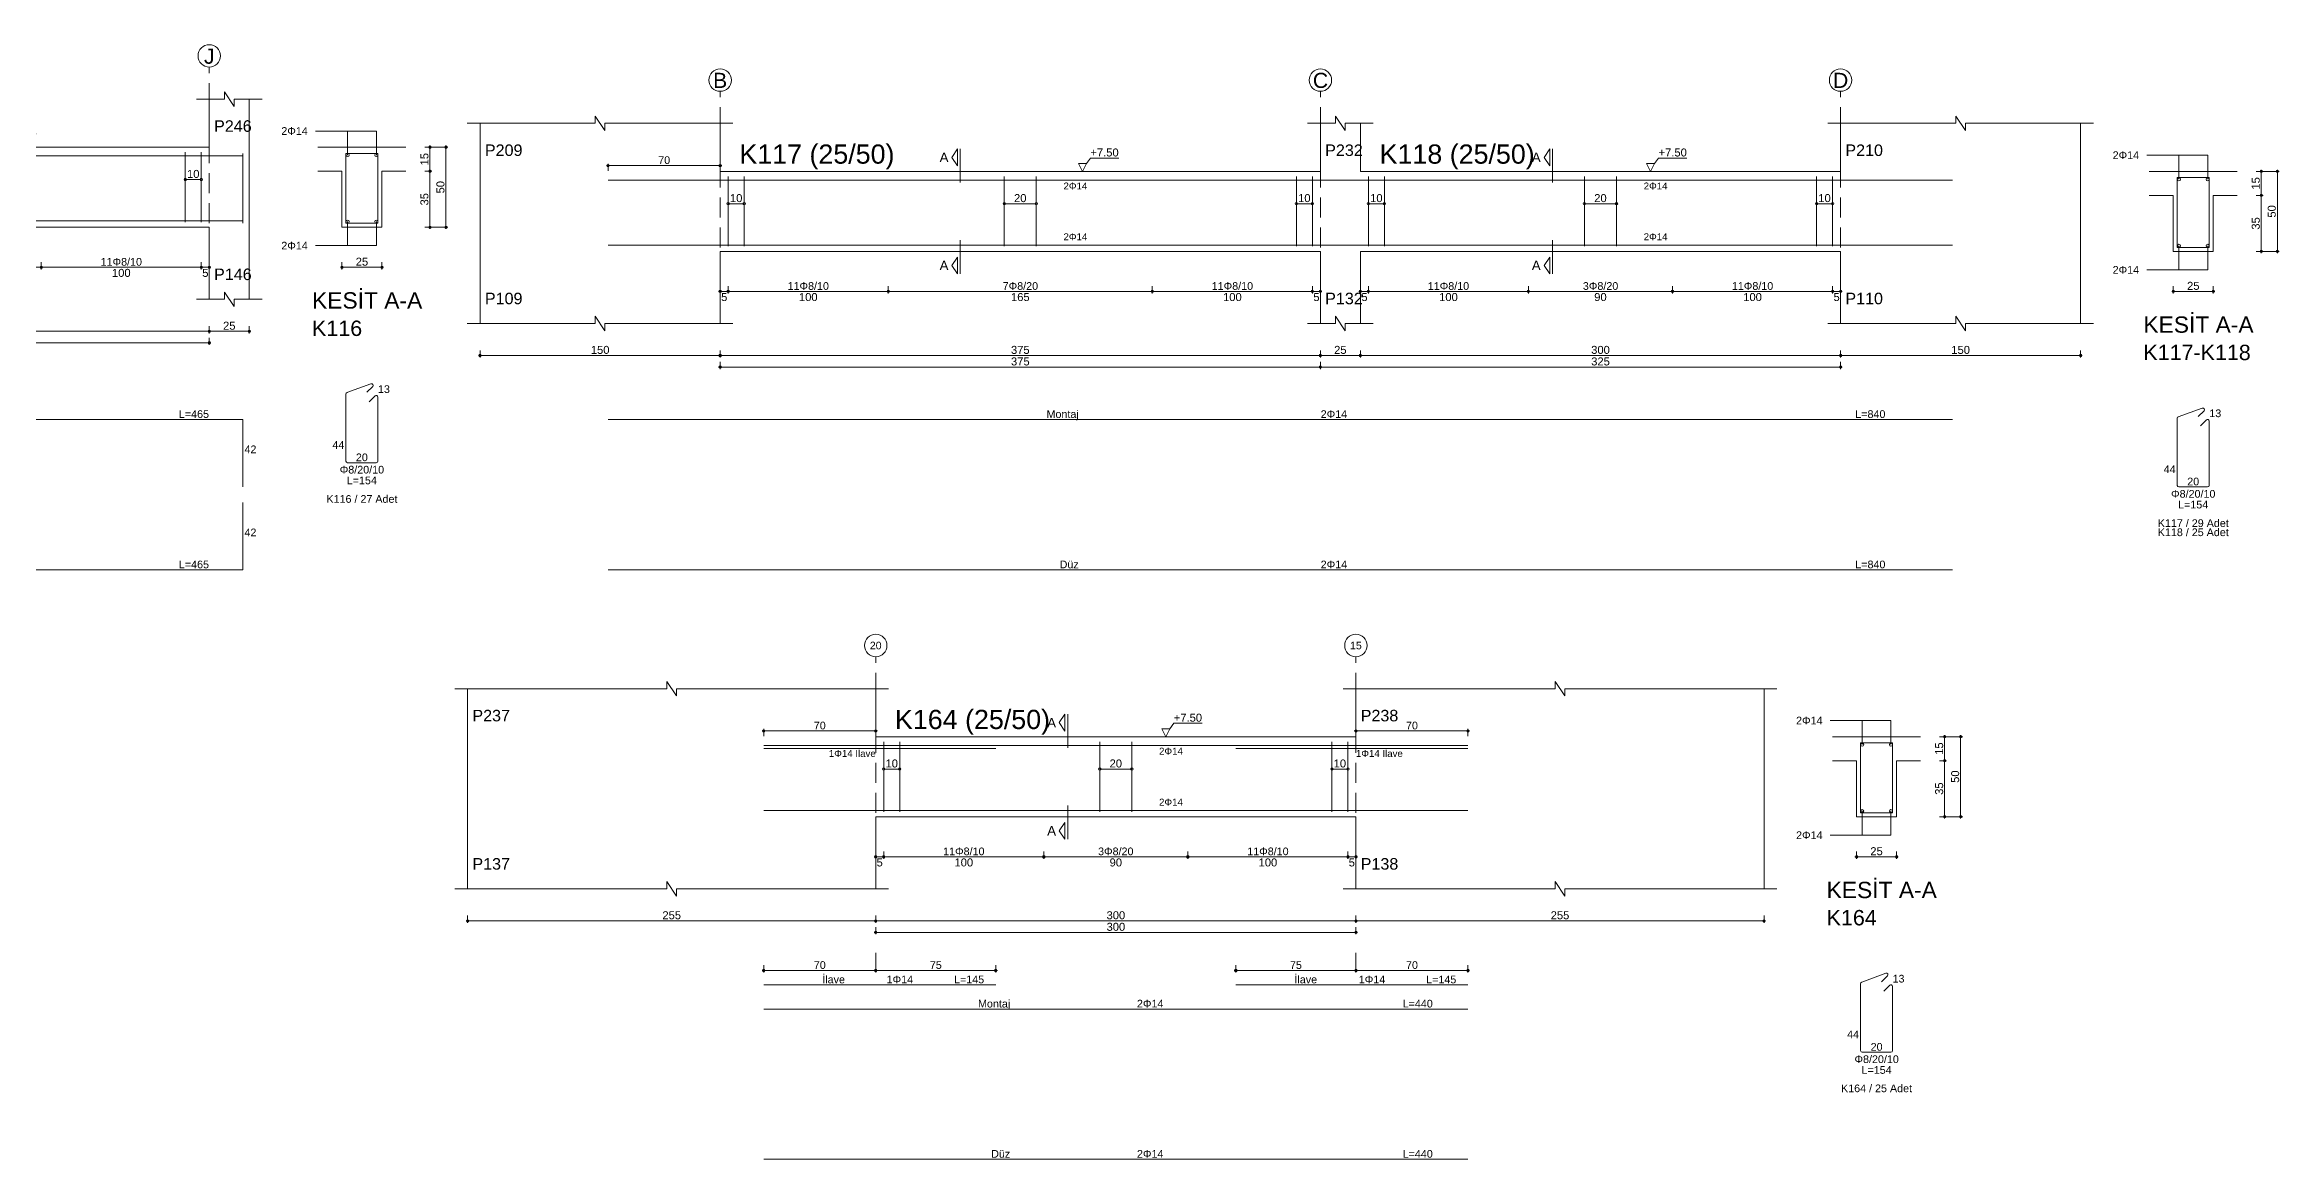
# Model space of a CAD drawing. Header units: millimetres. Extents: x 23801 to 80069, y 9628 to 14137.
# Drawn here: x 54003 to 56097, y 13042 to 14086 of the extents above; entities that cross this region are included whole.
import ezdxf

# ---------------------------------------------------------------- set-up
doc = ezdxf.new("R2010")
doc.units = ezdxf.units.MM
doc.linetypes.add('DASHDOT2', pattern=[12.7, 6.35, -3.175, 0, -3.175])
doc.linetypes.add('DASHED4', pattern=[18.75, 12.5, -6.25])
doc.layers.add('aks', color=251, linetype='DASHDOT2', lineweight=35)
for name, color, linetype in [('Donatı Topl. Uzun. Yazısı', 7, 'Continuous'), ('Donatı Uz. Yazısı', 7, 'Continuous'), ('Donatı Yazısı', 7, 'Continuous'), ('Donatı Çizgisi', 7, 'Continuous'), ('Kiriş', 7, 'Continuous'), ('Standart', 7, 'Continuous'), ('Ölçülendirme', 7, 'Continuous')]:
    doc.layers.add(name, color=color, linetype=linetype)
doc.styles.add('arial_1_18', font='arial.ttf', dxfattribs={"height": 0.2})

# ---------------------------------------------------------------- blocks, each defined once
blk = doc.blocks.new('IDE475Entity7393')
at = {"layer": 'aks', "color": 30, "linetype": 'DASHED4', "lineweight": 5}
for points in [[(6147.2, 2016.8), (6147.2, 2151.8)], [(6477.2, 2016.8), (6477.2, 2151.8)], [(6147.2, 1955.8), (6147.2, 1966.8)]]:
    blk.add_lwpolyline(points, dxfattribs=at)
at = {"layer": 'aks', "color": 1, "linetype": 'Continuous', "lineweight": 5}
for centre in [(6147.2, 2158.8), (6477.2, 2158.8)]:
    blk.add_circle(centre, 7, dxfattribs=at)
at = {"layer": 'Donatı Çizgisi', "color": 5, "linetype": 'Continuous', "lineweight": 5}
for points in [[(6075.2, 2096.4), (6498.2, 2096.4)], [(6076.2, 2094.4), (6230.7, 2094.4)], [(6152.2, 2055), (6152.2, 2098.6)], [(6162.2, 2055), (6162.2, 2098.6)], [(6302.2, 2055), (6302.2, 2098.6)], [(6322.2, 2055), (6322.2, 2098.6)], [(6462.2, 2055), (6462.2, 2098.6)], [(6472.2, 2055), (6472.2, 2098.6)], [(6498.2, 2054.4), (6498.2, 2097.8)], [(6562.6, 2054.3), (6562.6, 2097.9)], [(6562.6, 2097.9), (6582.6, 2097.9)], [(6582.6, 2054.3), (6582.6, 2097.9)], [(6075.2, 2055.8), (6498.2, 2055.8)], [(6562.6, 2054.3), (6582.6, 2054.3)], [(6076.2, 1946.8), (6230.7, 1946.8)], [(6562.6, 1905.7), (6562.6, 1947.6)], [(6563.2, 1948.5), (6578.2, 1954)], [(6575.7, 1948.7), (6579.3, 1952.3)], [(6577, 1942.8), (6580.8, 1946.6)], [(6582.6, 1905.7), (6582.6, 1945.8)], [(6075.2, 1931.7), (6498.2, 1931.7)], [(6498.2, 1889.7), (6498.2, 1931.7)], [(6563.6, 1904.7), (6581.5, 1904.7)], [(6498.2, 1837.8), (6498.2, 1879.8)], [(6075.2, 1837.8), (6498.2, 1837.8)]]:
    blk.add_lwpolyline(points, dxfattribs=at)
for centre in [(6563.6, 2096.9), (6581.6, 2096.9), (6563.6, 2055.3), (6581.6, 2055.3)]:
    blk.add_circle(centre, 1, dxfattribs=at)
for centre, start, end in [((6563.6, 1947.6), 110, 180), ((6578.6, 1953), 315, 110), ((6581.5, 1945.8), 0, 135), ((6563.6, 1905.7), 180, 270), ((6581.5, 1905.7), 270, 0)]:
    blk.add_arc(centre, 1.02, start, end, dxfattribs=at)
at = {"layer": 'Kiriş', "color": 1, "linetype": 'Continuous', "lineweight": 5}
for points in [[(5989.2, 2131.8), (5989.2, 2136.3)], [(5995.2, 2127.3), (5989.2, 2136.3)], [(6486.7, 2131.8), (6486.7, 2136.3)], [(6492.7, 2127.3), (6486.7, 2136.3)], [(5829.2, 2131.8), (5989.2, 2131.8)], [(5837.2, 2006.8), (5837.2, 2131.8)], [(5995.2, 2127.3), (5995.2, 2131.8)], [(5995.2, 2131.8), (6155.2, 2131.8)], [(6147.2, 2101.8), (6147.2, 2131.8)], [(6469.2, 2131.8), (6486.7, 2131.8)], [(6477.2, 2101.8), (6477.2, 2131.8)], [(6492.7, 2131.8), (6510.2, 2131.8)], [(6492.7, 2127.3), (6492.7, 2131.8)], [(6502.2, 2006.8), (6502.2, 2131.8)], [(6147.2, 2101.8), (6477.2, 2101.8)], [(6545.1, 2101.8), (6600.1, 2101.8)], [(6545.1, 2086.8), (6560.1, 2086.8)], [(6560.1, 2051.8), (6560.1, 2086.8)], [(6585.1, 2086.8), (6600.1, 2086.8)], [(6585.1, 2051.8), (6585.1, 2086.8)], [(6147.2, 2051.8), (6477.2, 2051.8)], [(6147.2, 2006.8), (6147.2, 2051.8)], [(6477.2, 2006.8), (6477.2, 2051.8)], [(6560.1, 2051.8), (6585.1, 2051.8)], [(5995.2, 2002.3), (5989.2, 2011.3)], [(5989.2, 2006.8), (5989.2, 2011.3)], [(6492.7, 2002.3), (6486.7, 2011.3)], [(6486.7, 2006.8), (6486.7, 2011.3)], [(5829.2, 2006.8), (5989.2, 2006.8)], [(5995.2, 2006.8), (6155.2, 2006.8)], [(5995.2, 2002.3), (5995.2, 2006.8)], [(6469.2, 2006.8), (6486.7, 2006.8)], [(6492.7, 2006.8), (6510.2, 2006.8)], [(6492.7, 2002.3), (6492.7, 2006.8)]]:
    blk.add_lwpolyline(points, dxfattribs=at)
at = {"layer": 'Ölçülendirme', "color": 1, "linetype": 'Continuous', "lineweight": 5}
for points in [[(6274, 2110.5), (6277.5, 2115.8)], [(6277.5, 2105.3), (6274, 2110.5)], [(6277.5, 2105.3), (6277.5, 2115.8)], [(6279.2, 2094.8), (6279.2, 2115.8)], [(6349, 2106.8), (6351.5, 2110.1)], [(6351.5, 2110.1), (6369.1, 2110.1)], [(6543.6, 2111.9), (6581.6, 2111.9)], [(6563.6, 2096.9), (6563.6, 2111.9)], [(6581.6, 2096.9), (6581.6, 2111.9)], [(6074.2, 2105.4), (6146.2, 2105.4)], [(6075.2, 2102.1), (6075.2, 2106.6)], [(6145.2, 2102.1), (6145.2, 2106.6)], [(6346.5, 2101.8), (6344, 2106.8)], [(6344, 2106.8), (6349, 2106.8)], [(6349, 2106.8), (6346.5, 2101.8)], [(6346.5, 2101.8), (6346.5, 2101.8)], [(6611.8, 2101.8), (6626.3, 2101.8)], [(6615.1, 2050.8), (6615.1, 2102.8)], [(6625.1, 2050.8), (6625.1, 2102.8)], [(6152.2, 2081.6), (6162.2, 2081.6)], [(6302.2, 2081.6), (6322.2, 2081.6)], [(6462.2, 2081.6), (6472.2, 2081.6)], [(6611.8, 2086.8), (6616.3, 2086.8)], [(6279.2, 2037.8), (6279.2, 2058.8)], [(6563.6, 2040.3), (6563.6, 2055.3)], [(6581.6, 2040.3), (6581.6, 2055.3)], [(6274, 2043), (6277.5, 2048.3)], [(6277.5, 2037.8), (6274, 2043)], [(6277.5, 2037.8), (6277.5, 2048.3)], [(6543.6, 2040.3), (6581.6, 2040.3)], [(6611.8, 2051.8), (6626.3, 2051.8)], [(6146.2, 2026.8), (6478.2, 2026.8)], [(6147.2, 2025.5), (6147.2, 2030)], [(6152.2, 2025.5), (6152.2, 2030)], [(6252.2, 2025.5), (6252.2, 2030)], [(6372.2, 2025.5), (6372.2, 2030)], [(6472.2, 2025.5), (6472.2, 2030)], [(6477.2, 2025.5), (6477.2, 2030)], [(6559.1, 2026.8), (6586.1, 2026.8)], [(6560.1, 2025.5), (6560.1, 2030)], [(6585.1, 2025.5), (6585.1, 2030)], [(5836.2, 1986.8), (6503.2, 1986.8)], [(5837.2, 1985.5), (5837.2, 1990)], [(6147.2, 1985.5), (6147.2, 1990)], [(6147.2, 1978.3), (6147.2, 1982.8)], [(6477.2, 1985.5), (6477.2, 1990)], [(6477.2, 1978.3), (6477.2, 1982.8)], [(6502.2, 1985.5), (6502.2, 1990)], [(6146.2, 1979.6), (6478.2, 1979.6)], [(6075.2, 1955.8), (6148.2, 1955.8)], [(6076.2, 1954.5), (6076.2, 1959)], [(6146.2, 1955.8), (6231.7, 1955.8)], [(6147.2, 1954.5), (6147.2, 1959)], [(6147.2, 1954.5), (6147.2, 1959)], [(6230.7, 1954.5), (6230.7, 1959)]]:
    blk.add_lwpolyline(points, dxfattribs=at)
for centre in [(6075.2, 2105.4), (6145.2, 2105.4), (6615.1, 2101.8), (6625.1, 2101.8), (6152.2, 2081.6), (6162.2, 2081.6), (6302.2, 2081.6), (6322.2, 2081.6), (6462.2, 2081.6), (6472.2, 2081.6), (6615.1, 2086.8), (6615.1, 2051.8), (6625.1, 2051.8), (6147.2, 2026.8), (6152.2, 2026.8), (6152.2, 2026.8), (6252.2, 2026.8), (6252.2, 2026.8), (6372.2, 2026.8), (6372.2, 2026.8), (6472.2, 2026.8), (6472.2, 2026.8), (6477.2, 2026.8), (6560.1, 2026.8), (6585.1, 2026.8), (5837.2, 1986.8), (6147.2, 1986.8), (6147.2, 1986.8), (6477.2, 1986.8), (6477.2, 1986.8), (6502.2, 1986.8), (6147.2, 1979.6), (6477.2, 1979.6), (6076.2, 1955.8), (6147.2, 1955.8), (6147.2, 1955.8), (6230.7, 1955.8)]:
    blk.add_circle(centre, 0.75, dxfattribs=at)
at = {"layer": 'aks', "color": 1, "linetype": 'Continuous', "lineweight": 5, "style": 'arial_1_18'}
for s, p in [('I', (6145.4, 2153.9)), ('J', (6473.9, 2153.9))]:
    blk.add_text(s, height=9.45, dxfattribs=at).set_placement(p)
at = {"layer": 'Donatı Topl. Uzun. Yazısı', "color": 1, "linetype": 'Continuous', "lineweight": 5, "style": 'arial_1_18'}
for s, p in [('L=155', (6204.2, 1947.8)), ('L=465', (6458.2, 1932.7)), ('L=154', (6563.1, 1891.3)), ('L=465', (6458.2, 1838.8))]:
    blk.add_text(s, height=4.8, dxfattribs=at).set_placement(p)
at = {"layer": 'Donatı Uz. Yazısı', "color": 1, "linetype": 'Continuous', "lineweight": 5, "style": 'arial_1_18'}
for s, p in [('13', (6582.6, 1948.3)), ('423', (6100.6, 1932.7)), ('42', (6499.2, 1910.7)), ('44', (6554.1, 1913.4)), ('20', (6568.8, 1905.7)), ('42', (6499.2, 1858.8)), ('423', (6100.6, 1838.8))]:
    blk.add_text(s, height=4.8, dxfattribs=at).set_placement(p)
at = {"layer": 'Donatı Yazısı', "color": 5, "linetype": 'Continuous', "lineweight": 5, "style": 'arial_1_18'}
for s, height, p in [('2Φ14', 4.8, (6522.2, 2109.5)), ('1Φ14 İlave', 4.32, (6117.9, 2089.1)), ('2Φ14', 4.8, (6522.2, 2037.9)), ('1Φ14', 4.8, (6158.1, 1947.8)), ('2Φ14', 4.8, (6299.4, 1932.7)), ('Φ8/20/10', 4.8, (6558.7, 1898)), ('K116 / 27 Adet', 4.8, (6550.4, 1879.7)), ('2Φ14', 4.8, (6299.4, 1838.8))]:
    blk.add_text(s, height=height, dxfattribs=at).set_placement(p)
for p in [(6339.2, 2090.5), (6339.2, 2058.8)]:
    blk.add_text('2Φ14', height=4.32, rotation=360, dxfattribs=at).set_placement(p)
at = {"layer": 'Donatı Yazısı', "color": 1, "linetype": 'Continuous', "lineweight": 5, "style": 'arial_1_18'}
for s, p in [('İlave', (6116.1, 1947.8)), ('Montaj', (6203.1, 1932.7)), ('Düz', (6211.4, 1838.8))]:
    blk.add_text(s, height=4.8, dxfattribs=at).set_placement(p)
at = {"layer": 'Kiriş', "color": 1, "linetype": 'Continuous', "lineweight": 5, "style": 'arial_1_18'}
for s, height, p in [('P208', 7.2, (5840.2, 2111.4)), ('K116 (25/50)', 12, (6159.2, 2106.6)), ('P246', 7.2, (6480.2, 2111.4)), ('P108', 7.2, (5840.2, 2018.8)), ('P146', 7.2, (6480.2, 2018.8)), ('KESİT A-A', 10.2, (6541.4, 2001)), ('K116', 9.6, (6541.4, 1983.9))]:
    blk.add_text(s, height=height, dxfattribs=at).set_placement(p)
at = {"layer": 'Ölçülendirme', "color": 1, "linetype": 'Continuous', "lineweight": 5, "style": 'arial_1_18'}
for s, height, p in [('70', 4.8, (6106.5, 2106.4)), ('A', 5.95, (6266.3, 2107.6)), ('+7.50', 5, (6351.5, 2111.1)), ('A', 5.95, (6266.3, 2040.1)), ('5', 5, (6147.8, 2020.8)), ('100', 5, (6196.4, 2020.8)), ('120', 5, (6306.4, 2020.8)), ('100', 5, (6416.4, 2020.8)), ('5', 5, (6472.8, 2020.8)), ('25', 5, (6568.7, 2027.8)), ('310', 5, (5986.4, 1987.8)), ('330', 5, (6306.4, 1987.8)), ('330', 5, (6306.4, 1980.6)), ('25', 5, (6485.8, 1987.8))]:
    blk.add_text(s, height=height, dxfattribs=at).set_placement(p)
for s, rotation, p in [('15', 90, (6614.1, 2090.4)), ('10', 360, (6153.3, 2082.6)), ('20', 360, (6308.3, 2082.6)), ('10', 360, (6463.3, 2082.6)), ('50', 90, (6624.1, 2072.9)), ('35', 90, (6614.1, 2065.4))]:
    blk.add_text(s, height=5, rotation=rotation, dxfattribs=at).set_placement(p)
at = {"layer": 'Ölçülendirme', "color": 5, "linetype": 'Continuous', "lineweight": 5, "style": 'arial_1_18'}
for s, p in [('11Φ8/10', (6189.3, 2027.8)), ('5Φ8/20', (6301.2, 2027.8)), ('11Φ8/10', (6409.3, 2027.8)), ('71', (6108, 1956.8)), ('84', (6185.2, 1956.8))]:
    blk.add_text(s, height=4.8, dxfattribs=at).set_placement(p)
blk = doc.blocks.new('IDE475Entity7394')
at = {"layer": 'aks', "color": 30, "linetype": 'DASHED4', "lineweight": 5}
for points in [[(6796.4, 2001.7), (6796.4, 2136.7)], [(7171.4, 2001.7), (7171.4, 2136.7)], [(7496.4, 2001.7), (7496.4, 2136.7)]]:
    blk.add_lwpolyline(points, dxfattribs=at)
at = {"layer": 'aks', "color": 1, "linetype": 'Continuous', "lineweight": 5}
for centre in [(6796.4, 2143.7), (7171.4, 2143.7), (7496.4, 2143.7)]:
    blk.add_circle(centre, 7, dxfattribs=at)
at = {"layer": 'Donatı Çizgisi', "color": 5, "linetype": 'Continuous', "lineweight": 5}
for points in [[(6726.4, 2081.3), (7566.4, 2081.3)], [(6801.4, 2039.9), (6801.4, 2083.5)], [(6811.4, 2039.9), (6811.4, 2083.5)], [(6973.9, 2039.9), (6973.9, 2083.5)], [(6993.9, 2039.9), (6993.9, 2083.5)], [(7156.4, 2039.9), (7156.4, 2083.5)], [(7166.4, 2039.9), (7166.4, 2083.5)], [(7201.4, 2039.9), (7201.4, 2083.5)], [(7211.4, 2039.9), (7211.4, 2083.5)], [(7336.4, 2039.9), (7336.4, 2083.5)], [(7356.4, 2039.9), (7356.4, 2083.5)], [(7481.4, 2039.9), (7481.4, 2083.5)], [(7491.4, 2039.9), (7491.4, 2083.5)], [(7706.8, 2039.2), (7706.8, 2082.8)], [(7706.8, 2082.8), (7726.8, 2082.8)], [(7726.8, 2039.2), (7726.8, 2082.8)], [(6726.4, 2040.7), (7566.4, 2040.7)], [(7706.8, 2039.2), (7726.8, 2039.2)], [(6726.4, 1931.7), (7566.4, 1931.7)], [(7706.8, 1890.6), (7706.8, 1932.5)], [(7707.4, 1933.4), (7722.4, 1938.9)], [(7719.9, 1933.6), (7723.5, 1937.2)], [(7721.2, 1927.7), (7725, 1931.5)], [(7726.8, 1890.6), (7726.8, 1930.7)], [(7707.8, 1889.6), (7725.7, 1889.6)], [(6726.4, 1837.8), (7566.4, 1837.8)]]:
    blk.add_lwpolyline(points, dxfattribs=at)
for centre in [(7707.8, 2081.8), (7725.8, 2081.8), (7707.8, 2040.2), (7725.8, 2040.2)]:
    blk.add_circle(centre, 1, dxfattribs=at)
for centre, start, end in [((7707.8, 1932.5), 110, 180), ((7722.8, 1937.9), 315, 110), ((7725.7, 1930.7), 0, 135), ((7707.8, 1890.6), 180, 270), ((7725.7, 1890.6), 270, 0)]:
    blk.add_arc(centre, 1.02, start, end, dxfattribs=at)
at = {"layer": 'Kiriş', "color": 1, "linetype": 'Continuous', "lineweight": 5}
for points in [[(6638.4, 2116.7), (6718.4, 2116.7)], [(6646.4, 1991.7), (6646.4, 2116.7)], [(6718.4, 2116.7), (6718.4, 2121.2)], [(6724.4, 2112.2), (6718.4, 2121.2)], [(6724.4, 2112.2), (6724.4, 2116.7)], [(6724.4, 2116.7), (6804.4, 2116.7)], [(6796.4, 2086.7), (6796.4, 2116.7)], [(7163.4, 2116.7), (7180.9, 2116.7)], [(7171.4, 2086.7), (7171.4, 2116.7)], [(7180.9, 2116.7), (7180.9, 2121.2)], [(7186.9, 2112.2), (7180.9, 2121.2)], [(7186.9, 2116.7), (7204.4, 2116.7)], [(7186.9, 2112.2), (7186.9, 2116.7)], [(7196.4, 2086.7), (7196.4, 2116.7)], [(7488.4, 2116.7), (7568.4, 2116.7)], [(7496.4, 2086.7), (7496.4, 2116.7)], [(7568.4, 2116.7), (7568.4, 2121.2)], [(7574.4, 2112.2), (7568.4, 2121.2)], [(7574.4, 2116.7), (7654.4, 2116.7)], [(7574.4, 2112.2), (7574.4, 2116.7)], [(7646.4, 1991.7), (7646.4, 2116.7)], [(6796.4, 2086.7), (7171.4, 2086.7)], [(7196.4, 2086.7), (7496.4, 2086.7)], [(7689.3, 2086.7), (7744.3, 2086.7)], [(7689.3, 2071.7), (7704.3, 2071.7)], [(7704.3, 2036.7), (7704.3, 2071.7)], [(7729.3, 2071.7), (7744.3, 2071.7)], [(7729.3, 2036.7), (7729.3, 2071.7)], [(6796.4, 2036.7), (7171.4, 2036.7)], [(6796.4, 1991.7), (6796.4, 2036.7)], [(7171.4, 1991.7), (7171.4, 2036.7)], [(7196.4, 2036.7), (7496.4, 2036.7)], [(7196.4, 1991.7), (7196.4, 2036.7)], [(7496.4, 1991.7), (7496.4, 2036.7)], [(7704.3, 2036.7), (7729.3, 2036.7)], [(6638.4, 1991.7), (6718.4, 1991.7)], [(6724.4, 1987.2), (6718.4, 1996.2)], [(6718.4, 1991.7), (6718.4, 1996.2)], [(6724.4, 1991.7), (6804.4, 1991.7)], [(6724.4, 1987.2), (6724.4, 1991.7)], [(7163.4, 1991.7), (7180.9, 1991.7)], [(7186.9, 1987.2), (7180.9, 1996.2)], [(7180.9, 1991.7), (7180.9, 1996.2)], [(7186.9, 1991.7), (7204.4, 1991.7)], [(7186.9, 1987.2), (7186.9, 1991.7)], [(7488.4, 1991.7), (7568.4, 1991.7)], [(7574.4, 1987.2), (7568.4, 1996.2)], [(7568.4, 1991.7), (7568.4, 1996.2)], [(7574.4, 1991.7), (7654.4, 1991.7)], [(7574.4, 1987.2), (7574.4, 1991.7)]]:
    blk.add_lwpolyline(points, dxfattribs=at)
at = {"layer": 'Ölçülendirme', "color": 1, "linetype": 'Continuous', "lineweight": 5}
for points in [[(6941.2, 2095.4), (6944.7, 2100.7)], [(6944.7, 2090.2), (6941.2, 2095.4)], [(6944.7, 2090.2), (6944.7, 2100.7)], [(6946.4, 2079.7), (6946.4, 2100.7)], [(7025.2, 2091.7), (7027.7, 2095)], [(7027.7, 2095), (7045.4, 2095)], [(7311.2, 2095.4), (7314.7, 2100.7)], [(7314.7, 2090.2), (7311.2, 2095.4)], [(7314.7, 2090.2), (7314.7, 2100.7)], [(7316.4, 2079.7), (7316.4, 2100.7)], [(7380.2, 2091.7), (7382.7, 2095)], [(7382.7, 2095), (7400.4, 2095)], [(7687.8, 2096.8), (7725.8, 2096.8)], [(7707.8, 2081.8), (7707.8, 2096.8)], [(7725.8, 2081.8), (7725.8, 2096.8)], [(6725.4, 2090.3), (6797.4, 2090.3)], [(6726.4, 2087), (6726.4, 2091.5)], [(6796.4, 2087), (6796.4, 2091.5)], [(7022.7, 2086.7), (7020.2, 2091.7)], [(7020.2, 2091.7), (7025.2, 2091.7)], [(7025.2, 2091.7), (7022.7, 2086.7)], [(7022.7, 2086.7), (7022.7, 2086.7)], [(7377.7, 2086.7), (7375.2, 2091.7)], [(7375.2, 2091.7), (7380.2, 2091.7)], [(7380.2, 2091.7), (7377.7, 2086.7)], [(7377.7, 2086.7), (7377.7, 2086.7)], [(7756, 2086.7), (7770.5, 2086.7)], [(7759.3, 2035.7), (7759.3, 2087.7)], [(7769.3, 2035.7), (7769.3, 2087.7)], [(6801.4, 2066.5), (6811.4, 2066.5)], [(6973.9, 2066.5), (6993.9, 2066.5)], [(7156.4, 2066.5), (7166.4, 2066.5)], [(7201.4, 2066.5), (7211.4, 2066.5)], [(7336.4, 2066.5), (7356.4, 2066.5)], [(7481.4, 2066.5), (7491.4, 2066.5)], [(7756, 2071.7), (7760.5, 2071.7)], [(6946.4, 2022.7), (6946.4, 2043.7)], [(7316.4, 2022.7), (7316.4, 2043.7)], [(7707.8, 2025.2), (7707.8, 2040.2)], [(7725.8, 2025.2), (7725.8, 2040.2)], [(6941.2, 2027.9), (6944.7, 2033.2)], [(6944.7, 2022.7), (6941.2, 2027.9)], [(6944.7, 2022.7), (6944.7, 2033.2)], [(7311.2, 2027.9), (7314.7, 2033.2)], [(7314.7, 2022.7), (7311.2, 2027.9)], [(7314.7, 2022.7), (7314.7, 2033.2)], [(7687.8, 2025.2), (7725.8, 2025.2)], [(7756, 2036.7), (7770.5, 2036.7)], [(6795.4, 2011.7), (7172.4, 2011.7)], [(6796.4, 2010.4), (6796.4, 2014.9)], [(6801.4, 2010.4), (6801.4, 2014.9)], [(6901.4, 2010.4), (6901.4, 2014.9)], [(7066.4, 2010.4), (7066.4, 2014.9)], [(7166.4, 2010.4), (7166.4, 2014.9)], [(7171.4, 2010.4), (7171.4, 2014.9)], [(7195.4, 2011.7), (7497.4, 2011.7)], [(7196.4, 2010.4), (7196.4, 2014.9)], [(7201.4, 2010.4), (7201.4, 2014.9)], [(7301.4, 2010.4), (7301.4, 2014.9)], [(7391.4, 2010.4), (7391.4, 2014.9)], [(7491.4, 2010.4), (7491.4, 2014.9)], [(7496.4, 2010.4), (7496.4, 2014.9)], [(7703.3, 2011.7), (7730.3, 2011.7)], [(7704.3, 2010.4), (7704.3, 2014.9)], [(7729.3, 2010.4), (7729.3, 2014.9)], [(6645.4, 1971.7), (7647.4, 1971.7)], [(6646.4, 1970.4), (6646.4, 1974.9)], [(6796.4, 1970.4), (6796.4, 1974.9)], [(7171.4, 1970.4), (7171.4, 1974.9)], [(7196.4, 1970.4), (7196.4, 1974.9)], [(7496.4, 1970.4), (7496.4, 1974.9)], [(7646.4, 1970.4), (7646.4, 1974.9)], [(6795.4, 1964.5), (7497.4, 1964.5)], [(6796.4, 1963.2), (6796.4, 1967.7)], [(7171.4, 1963.2), (7171.4, 1967.7)], [(7496.4, 1963.2), (7496.4, 1967.7)]]:
    blk.add_lwpolyline(points, dxfattribs=at)
for centre in [(6726.4, 2090.3), (6796.4, 2090.3), (7759.3, 2086.7), (7769.3, 2086.7), (6801.4, 2066.5), (6811.4, 2066.5), (6973.9, 2066.5), (6993.9, 2066.5), (7156.4, 2066.5), (7166.4, 2066.5), (7201.4, 2066.5), (7211.4, 2066.5), (7336.4, 2066.5), (7356.4, 2066.5), (7481.4, 2066.5), (7491.4, 2066.5), (7759.3, 2071.7), (7759.3, 2036.7), (7769.3, 2036.7), (6796.4, 2011.7), (6801.4, 2011.7), (6801.4, 2011.7), (6901.4, 2011.7), (6901.4, 2011.7), (7066.4, 2011.7), (7066.4, 2011.7), (7166.4, 2011.7), (7166.4, 2011.7), (7171.4, 2011.7), (7196.4, 2011.7), (7201.4, 2011.7), (7201.4, 2011.7), (7301.4, 2011.7), (7301.4, 2011.7), (7391.4, 2011.7), (7391.4, 2011.7), (7491.4, 2011.7), (7491.4, 2011.7), (7496.4, 2011.7), (7704.3, 2011.7), (7729.3, 2011.7), (6646.4, 1971.7), (6796.4, 1971.7), (6796.4, 1971.7), (7171.4, 1971.7), (7171.4, 1971.7), (7196.4, 1971.7), (7196.4, 1971.7), (7496.4, 1971.7), (7496.4, 1971.7), (7646.4, 1971.7), (6796.4, 1964.5), (7171.4, 1964.5), (7171.4, 1964.5), (7496.4, 1964.5)]:
    blk.add_circle(centre, 0.75, dxfattribs=at)
at = {"layer": 'aks', "color": 1, "linetype": 'Continuous', "lineweight": 5, "style": 'arial_1_18'}
for s, p in [('B', (6792, 2138.8)), ('C', (7166.7, 2138.8)), ('D', (7491.7, 2138.8))]:
    blk.add_text(s, height=9.45, dxfattribs=at).set_placement(p)
at = {"layer": 'Donatı Topl. Uzun. Yazısı', "color": 1, "linetype": 'Continuous', "lineweight": 5, "style": 'arial_1_18'}
for s, p in [('L=840', (7505.6, 1932.7)), ('L=154', (7707.3, 1876.2)), ('L=840', (7505.6, 1838.8))]:
    blk.add_text(s, height=4.8, dxfattribs=at).set_placement(p)
at = {"layer": 'Donatı Uz. Yazısı', "color": 1, "linetype": 'Continuous', "lineweight": 5, "style": 'arial_1_18'}
for s, p in [('13', (7726.8, 1933.2)), ('44', (7698.3, 1898.3)), ('20', (7713, 1890.6))]:
    blk.add_text(s, height=4.8, dxfattribs=at).set_placement(p)
at = {"layer": 'Donatı Yazısı', "color": 5, "linetype": 'Continuous', "lineweight": 5, "style": 'arial_1_18'}
for s, p in [('2Φ14', (7666.4, 2094.4)), ('2Φ14', (7666.4, 2022.8)), ('2Φ14', (7171.6, 1932.7)), ('Φ8/20/10', (7702.9, 1882.9)), ('K117 / 29 Adet', (7694.6, 1864.6)), ('K118 / 25 Adet', (7694.6, 1858.9)), ('2Φ14', (7171.6, 1838.8))]:
    blk.add_text(s, height=4.8, dxfattribs=at).set_placement(p)
for p in [(7010.9, 2075.4), (7373.4, 2075.4), (7010.9, 2043.7), (7373.4, 2043.7)]:
    blk.add_text('2Φ14', height=4.32, rotation=360, dxfattribs=at).set_placement(p)
at = {"layer": 'Donatı Yazısı', "color": 1, "linetype": 'Continuous', "lineweight": 5, "style": 'arial_1_18'}
for s, p in [('Montaj', (7000.3, 1932.7)), ('Düz', (7008.5, 1838.8))]:
    blk.add_text(s, height=4.8, dxfattribs=at).set_placement(p)
at = {"layer": 'Kiriş', "color": 1, "linetype": 'Continuous', "lineweight": 5, "style": 'arial_1_18'}
for s, height, p in [('P209', 7.2, (6649.4, 2096.3)), ('K117 (25/50)', 12, (6808.4, 2091.5)), ('P232', 7.2, (7174.4, 2096.3)), ('K118 (25/50)', 12, (7208.4, 2091.5)), ('P210', 7.2, (7499.4, 2096.3)), ('P109', 7.2, (6649.4, 2003.7)), ('P132', 7.2, (7174.4, 2003.7)), ('P110', 7.2, (7499.4, 2003.7)), ('KESİT A-A', 10.2, (7685.6, 1985.9)), ('K117-K118', 9.6, (7685.6, 1968.8))]:
    blk.add_text(s, height=height, dxfattribs=at).set_placement(p)
at = {"layer": 'Ölçülendirme', "color": 1, "linetype": 'Continuous', "lineweight": 5, "style": 'arial_1_18'}
for s, height, p in [('70', 4.8, (6757.7, 2091.3)), ('A', 5.95, (6933.5, 2092.5)), ('+7.50', 5, (7027.7, 2096)), ('A', 5.95, (7303.5, 2092.5)), ('+7.50', 5, (7382.7, 2096)), ('A', 5.95, (6933.5, 2025)), ('A', 5.95, (7303.5, 2025)), ('5', 5, (6797, 2005.7)), ('100', 5, (6845.6, 2005.7)), ('165', 5, (6978.1, 2005.7)), ('100', 5, (7110.6, 2005.7)), ('5', 5, (7167, 2005.7)), ('5', 5, (7197, 2005.7)), ('100', 5, (7245.6, 2005.7)), ('90', 5, (7342.5, 2005.7)), ('100', 5, (7435.6, 2005.7)), ('5', 5, (7492, 2005.7)), ('25', 5, (7712.9, 2012.7)), ('150', 5, (6715.6, 1972.7)), ('375', 5, (6978.1, 1972.7)), ('375', 5, (6978.1, 1965.5)), ('25', 5, (7180, 1972.7)), ('300', 5, (7340.6, 1972.7)), ('325', 5, (7340.6, 1965.5)), ('150', 5, (7565.6, 1972.7))]:
    blk.add_text(s, height=height, dxfattribs=at).set_placement(p)
for s, rotation, p in [('15', 90, (7758.3, 2075.3)), ('10', 360, (6802.5, 2067.5)), ('20', 360, (6980, 2067.5)), ('10', 360, (7157.5, 2067.5)), ('10', 360, (7202.5, 2067.5)), ('20', 360, (7342.5, 2067.5)), ('10', 360, (7482.5, 2067.5)), ('35', 90, (7758.3, 2050.3)), ('50', 90, (7768.3, 2057.8))]:
    blk.add_text(s, height=5, rotation=rotation, dxfattribs=at).set_placement(p)
at = {"layer": 'Ölçülendirme', "color": 5, "linetype": 'Continuous', "lineweight": 5, "style": 'arial_1_18'}
for s, p in [('11Φ8/10', (6838.5, 2012.7)), ('7Φ8/20', (6972.9, 2012.7)), ('11Φ8/10', (7103.5, 2012.7)), ('11Φ8/10', (7238.5, 2012.7)), ('3Φ8/20', (7335.4, 2012.7)), ('11Φ8/10', (7428.5, 2012.7))]:
    blk.add_text(s, height=4.8, dxfattribs=at).set_placement(p)
blk = doc.blocks.new('IDE475Entity7427')
at = {"layer": 'aks', "color": 30, "linetype": 'DASHED4', "lineweight": 5}
for points in [[(6893.6, 1648.6), (6893.6, 1783.6)], [(7193.6, 1648.6), (7193.6, 1783.6)], [(6893.6, 1587.6), (6893.6, 1598.6)], [(7193.6, 1587.6), (7193.6, 1598.6)]]:
    blk.add_lwpolyline(points, dxfattribs=at)
at = {"layer": 'aks', "color": 1, "linetype": 'Continuous', "lineweight": 5}
for centre in [(6893.6, 1790.6), (7193.6, 1790.6)]:
    blk.add_circle(centre, 7, dxfattribs=at)
at = {"layer": 'Donatı Çizgisi', "color": 5, "linetype": 'Continuous', "lineweight": 5}
for points in [[(6823.6, 1728.2), (7263.6, 1728.2)], [(6823.6, 1726.2), (6968.6, 1726.2)], [(6898.6, 1686.8), (6898.6, 1730.4)], [(6908.6, 1686.8), (6908.6, 1730.4)], [(7033.6, 1686.8), (7033.6, 1730.4)], [(7053.6, 1686.8), (7053.6, 1730.4)], [(7118.6, 1726.2), (7263.6, 1726.2)], [(7178.6, 1686.8), (7178.6, 1730.4)], [(7188.6, 1686.8), (7188.6, 1730.4)], [(7508.9, 1686.1), (7508.9, 1729.7)], [(7508.9, 1729.7), (7528.9, 1729.7)], [(7528.9, 1686.1), (7528.9, 1729.7)], [(6823.6, 1687.6), (7263.6, 1687.6)], [(7508.9, 1686.1), (7528.9, 1686.1)], [(6823.6, 1578.6), (6968.6, 1578.6)], [(7118.6, 1578.6), (7263.6, 1578.6)], [(7508.9, 1537.6), (7508.9, 1579.4)], [(7509.6, 1580.4), (7524.6, 1585.9)], [(7522, 1580.5), (7525.7, 1584.2)], [(7523.4, 1574.6), (7527.2, 1578.4)], [(7528.9, 1537.6), (7528.9, 1577.7)], [(6823.6, 1563.5), (7263.6, 1563.5)], [(7509.9, 1536.5), (7527.9, 1536.5)], [(6823.6, 1469.7), (7263.6, 1469.7)]]:
    blk.add_lwpolyline(points, dxfattribs=at)
for centre in [(7509.9, 1728.7), (7527.9, 1728.7), (7509.9, 1687.1), (7527.9, 1687.1)]:
    blk.add_circle(centre, 1, dxfattribs=at)
for centre, start, end in [((7509.9, 1579.4), 110, 180), ((7525, 1584.9), 315, 110), ((7527.9, 1577.7), 0, 135), ((7509.9, 1537.6), 180, 270), ((7527.9, 1537.6), 270, 0)]:
    blk.add_arc(centre, 1.02, start, end, dxfattribs=at)
at = {"layer": 'Kiriş', "color": 1, "linetype": 'Continuous', "lineweight": 5}
for points in [[(6630.6, 1763.6), (6763.1, 1763.6)], [(6638.6, 1638.6), (6638.6, 1763.6)], [(6763.1, 1763.6), (6763.1, 1768.1)], [(6769.1, 1759.1), (6763.1, 1768.1)], [(6769.1, 1759.1), (6769.1, 1763.6)], [(6769.1, 1763.6), (6901.6, 1763.6)], [(6893.6, 1733.6), (6893.6, 1763.6)], [(7185.6, 1763.6), (7318.1, 1763.6)], [(7193.6, 1733.6), (7193.6, 1763.6)], [(7318.1, 1763.6), (7318.1, 1768.1)], [(7324.1, 1759.1), (7318.1, 1768.1)], [(7324.1, 1763.6), (7456.6, 1763.6)], [(7324.1, 1759.1), (7324.1, 1763.6)], [(7448.6, 1638.6), (7448.6, 1763.6)], [(6893.6, 1733.6), (7193.6, 1733.6)], [(7491.4, 1733.6), (7546.4, 1733.6)], [(7491.4, 1718.6), (7506.4, 1718.6)], [(7506.4, 1683.6), (7506.4, 1718.6)], [(7531.4, 1718.6), (7546.4, 1718.6)], [(7531.4, 1683.6), (7531.4, 1718.6)], [(6893.6, 1683.6), (7193.6, 1683.6)], [(6893.6, 1638.6), (6893.6, 1683.6)], [(7193.6, 1638.6), (7193.6, 1683.6)], [(7506.4, 1683.6), (7531.4, 1683.6)], [(6630.6, 1638.6), (6763.1, 1638.6)], [(6769.1, 1634.1), (6763.1, 1643.1)], [(6763.1, 1638.6), (6763.1, 1643.1)], [(6769.1, 1638.6), (6901.6, 1638.6)], [(6769.1, 1634.1), (6769.1, 1638.6)], [(7185.6, 1638.6), (7318.1, 1638.6)], [(7324.1, 1634.1), (7318.1, 1643.1)], [(7318.1, 1638.6), (7318.1, 1643.1)], [(7324.1, 1638.6), (7456.6, 1638.6)], [(7324.1, 1634.1), (7324.1, 1638.6)]]:
    blk.add_lwpolyline(points, dxfattribs=at)
at = {"layer": 'Ölçülendirme', "color": 1, "linetype": 'Continuous', "lineweight": 5}
for points in [[(7008.3, 1742.4), (7011.8, 1747.6)], [(7011.8, 1737.1), (7011.8, 1747.6)], [(7013.6, 1726.6), (7013.6, 1747.6)], [(6822.6, 1737.2), (6894.6, 1737.2)], [(6823.6, 1734), (6823.6, 1738.5)], [(6893.6, 1734), (6893.6, 1738.5)], [(7011.8, 1737.1), (7008.3, 1742.4)], [(7074.8, 1733.6), (7072.3, 1738.6)], [(7072.3, 1738.6), (7077.3, 1738.6)], [(7077.3, 1738.6), (7074.8, 1733.6)], [(7074.8, 1733.6), (7074.8, 1733.6)], [(7077.3, 1738.6), (7079.8, 1742)], [(7079.8, 1742), (7097.5, 1742)], [(7192.6, 1737.2), (7264.6, 1737.2)], [(7193.6, 1734), (7193.6, 1738.5)], [(7263.6, 1734), (7263.6, 1738.5)], [(7489.9, 1743.7), (7527.9, 1743.7)], [(7509.9, 1728.7), (7509.9, 1743.7)], [(7527.9, 1728.7), (7527.9, 1743.7)], [(7558.2, 1733.6), (7572.7, 1733.6)], [(7561.4, 1682.6), (7561.4, 1734.6)], [(7571.4, 1682.6), (7571.4, 1734.6)], [(7558.2, 1718.6), (7562.7, 1718.6)], [(6898.6, 1713.4), (6908.6, 1713.4)], [(7033.6, 1713.4), (7053.6, 1713.4)], [(7178.6, 1713.4), (7188.6, 1713.4)], [(7013.6, 1669.6), (7013.6, 1690.6)], [(7008.3, 1674.9), (7011.8, 1680.1)], [(7011.8, 1669.6), (7011.8, 1680.1)], [(7509.9, 1672.1), (7509.9, 1687.1)], [(7527.9, 1672.1), (7527.9, 1687.1)], [(7558.2, 1683.6), (7572.7, 1683.6)], [(6893.6, 1657.4), (6893.6, 1661.9)], [(6898.6, 1657.4), (6898.6, 1661.9)], [(6998.6, 1657.4), (6998.6, 1661.9)], [(7011.8, 1669.6), (7008.3, 1674.9)], [(7088.6, 1657.4), (7088.6, 1661.9)], [(7188.6, 1657.4), (7188.6, 1661.9)], [(7193.6, 1657.4), (7193.6, 1661.9)], [(7489.9, 1672.1), (7527.9, 1672.1)], [(7506.4, 1657.4), (7506.4, 1661.9)], [(7531.4, 1657.4), (7531.4, 1661.9)], [(6892.6, 1658.6), (7194.6, 1658.6)], [(7505.4, 1658.6), (7532.4, 1658.6)], [(6638.6, 1617.4), (6638.6, 1621.9)], [(6893.6, 1617.4), (6893.6, 1621.9)], [(7193.6, 1617.4), (7193.6, 1621.9)], [(7448.6, 1617.4), (7448.6, 1621.9)], [(6637.6, 1618.6), (7449.6, 1618.6)], [(6892.6, 1611.4), (7194.6, 1611.4)], [(6893.6, 1610.2), (6893.6, 1614.7)], [(7193.6, 1610.2), (7193.6, 1614.7)], [(6822.6, 1587.6), (6894.6, 1587.6)], [(6823.6, 1586.4), (6823.6, 1590.9)], [(6892.6, 1587.6), (6969.6, 1587.6)], [(6893.6, 1586.4), (6893.6, 1590.9)], [(6893.6, 1586.4), (6893.6, 1590.9)], [(6968.6, 1586.4), (6968.6, 1590.9)], [(7117.6, 1587.6), (7194.6, 1587.6)], [(7118.6, 1586.4), (7118.6, 1590.9)], [(7192.6, 1587.6), (7264.6, 1587.6)], [(7193.6, 1586.4), (7193.6, 1590.9)], [(7193.6, 1586.4), (7193.6, 1590.9)], [(7263.6, 1586.4), (7263.6, 1590.9)]]:
    blk.add_lwpolyline(points, dxfattribs=at)
for centre in [(6823.6, 1737.2), (6893.6, 1737.2), (7193.6, 1737.2), (7263.6, 1737.2), (7561.4, 1733.6), (7571.4, 1733.6), (7561.4, 1718.6), (6898.6, 1713.4), (6908.6, 1713.4), (7033.6, 1713.4), (7053.6, 1713.4), (7178.6, 1713.4), (7188.6, 1713.4), (7561.4, 1683.6), (7571.4, 1683.6), (6893.6, 1658.6), (6898.6, 1658.6), (6898.6, 1658.6), (6998.6, 1658.6), (6998.6, 1658.6), (7088.6, 1658.6), (7088.6, 1658.6), (7188.6, 1658.6), (7188.6, 1658.6), (7193.6, 1658.6), (7506.4, 1658.6), (7531.4, 1658.6), (6638.6, 1618.6), (6893.6, 1618.6), (6893.6, 1618.6), (6893.6, 1611.4), (7193.6, 1618.6), (7193.6, 1618.6), (7193.6, 1611.4), (7448.6, 1618.6), (6823.6, 1587.6), (6893.6, 1587.6), (6893.6, 1587.6), (6968.6, 1587.6), (7118.6, 1587.6), (7193.6, 1587.6), (7193.6, 1587.6), (7263.6, 1587.6)]:
    blk.add_circle(centre, 0.75, dxfattribs=at)
at = {"layer": 'aks', "color": 1, "linetype": 'Continuous', "lineweight": 5, "style": 'arial_1_18'}
for s, p in [('20', (6889.9, 1788.2)), ('15', (7189.9, 1788.2))]:
    blk.add_text(s, height=4.73, dxfattribs=at).set_placement(p)
at = {"layer": 'Donatı Topl. Uzun. Yazısı', "color": 1, "linetype": 'Continuous', "lineweight": 5, "style": 'arial_1_18'}
for s, p in [('L=145', (6942.5, 1579.6)), ('L=145', (7237.5, 1579.6)), ('L=440', (7222.8, 1564.5)), ('L=154', (7509.5, 1523.1)), ('L=440', (7222.8, 1470.7))]:
    blk.add_text(s, height=4.8, dxfattribs=at).set_placement(p)
at = {"layer": 'Donatı Uz. Yazısı', "color": 1, "linetype": 'Continuous', "lineweight": 5, "style": 'arial_1_18'}
for s, p in [('13', (7528.9, 1580.1)), ('44', (7500.5, 1545.3)), ('20', (7515.2, 1537.5))]:
    blk.add_text(s, height=4.8, dxfattribs=at).set_placement(p)
at = {"layer": 'Donatı Yazısı', "color": 5, "linetype": 'Continuous', "lineweight": 5, "style": 'arial_1_18'}
for s, height, p in [('2Φ14', 4.8, (7468.6, 1741.3)), ('1Φ14 İlave', 4.32, (6864.3, 1721)), ('1Φ14 İlave', 4.32, (7193.6, 1721)), ('2Φ14', 4.8, (7468.6, 1669.7)), ('1Φ14', 4.8, (6900.4, 1579.6)), ('1Φ14', 4.8, (7195.4, 1579.6)), ('2Φ14', 4.8, (7056.8, 1564.5)), ('Φ8/20/10', 4.8, (7505.1, 1529.8)), ('K164 / 25 Adet', 4.8, (7496.7, 1511.6)), ('2Φ14', 4.8, (7056.8, 1470.7))]:
    blk.add_text(s, height=height, dxfattribs=at).set_placement(p)
for p in [(7070.6, 1722.4), (7070.6, 1690.6)]:
    blk.add_text('2Φ14', height=4.32, rotation=360, dxfattribs=at).set_placement(p)
at = {"layer": 'Donatı Yazısı', "color": 1, "linetype": 'Continuous', "lineweight": 5, "style": 'arial_1_18'}
for s, p in [('İlave', (6860.2, 1579.6)), ('İlave', (7155.2, 1579.6)), ('Montaj', (6957.5, 1564.5)), ('Düz', (6965.7, 1470.7))]:
    blk.add_text(s, height=4.8, dxfattribs=at).set_placement(p)
at = {"layer": 'Kiriş', "color": 1, "linetype": 'Continuous', "lineweight": 5, "style": 'arial_1_18'}
for s, height, p in [('P237', 7.2, (6641.6, 1743.2)), ('K164 (25/50)', 12, (6905.6, 1738.4)), ('P238', 7.2, (7196.6, 1743.2)), ('P137', 7.2, (6641.6, 1650.6)), ('P138', 7.2, (7196.6, 1650.6)), ('KESİT A-A', 10.2, (7487.7, 1632.8)), ('K164', 9.6, (7487.7, 1615.8))]:
    blk.add_text(s, height=height, dxfattribs=at).set_placement(p)
at = {"layer": 'Ölçülendirme', "color": 1, "linetype": 'Continuous', "lineweight": 5, "style": 'arial_1_18'}
for s, height, p in [('A', 5.95, (7000.7, 1739.4)), ('+7.50', 5, (7079.8, 1743)), ('70', 4.8, (6854.9, 1738.2)), ('70', 4.8, (7224.9, 1738.2)), ('A', 5.95, (7000.7, 1671.9)), ('25', 5, (7515, 1659.6)), ('5', 5, (6894.1, 1652.6)), ('100', 5, (6942.8, 1652.6)), ('90', 5, (7039.7, 1652.6)), ('100', 5, (7132.8, 1652.6)), ('5', 5, (7189.1, 1652.6)), ('255', 5, (6760.3, 1619.6)), ('300', 5, (7037.8, 1619.6)), ('255', 5, (7315.3, 1619.6)), ('300', 5, (7037.8, 1612.4))]:
    blk.add_text(s, height=height, dxfattribs=at).set_placement(p)
for s, rotation, p in [('10', 360, (6899.7, 1714.4)), ('20', 360, (7039.7, 1714.4)), ('10', 360, (7179.7, 1714.4)), ('15', 90, (7560.5, 1722.3)), ('35', 90, (7560.5, 1697.3)), ('50', 90, (7570.5, 1704.8))]:
    blk.add_text(s, height=5, rotation=rotation, dxfattribs=at).set_placement(p)
at = {"layer": 'Ölçülendirme', "color": 5, "linetype": 'Continuous', "lineweight": 5, "style": 'arial_1_18'}
for s, p in [('11Φ8/10', (6935.7, 1659.6)), ('3Φ8/20', (7032.5, 1659.6)), ('11Φ8/10', (7125.7, 1659.6)), ('70', (6854.9, 1588.6)), ('75', (6927.4, 1588.6)), ('75', (7152.4, 1588.6)), ('70', (7224.9, 1588.6))]:
    blk.add_text(s, height=4.8, dxfattribs=at).set_placement(p)

msp = doc.modelspace()

# ---------------------------------------------------------------- block references
at = {"layer": 'Standart', "xscale": 1.5, "yscale": 1.5, "zscale": 1.5}
for name in ['IDE475Entity7393', 'IDE475Entity7394', 'IDE475Entity7427']:
    msp.add_blockref(name, (44441.7, 10837.3), dxfattribs=at)

doc.saveas('drawing.dxf')
